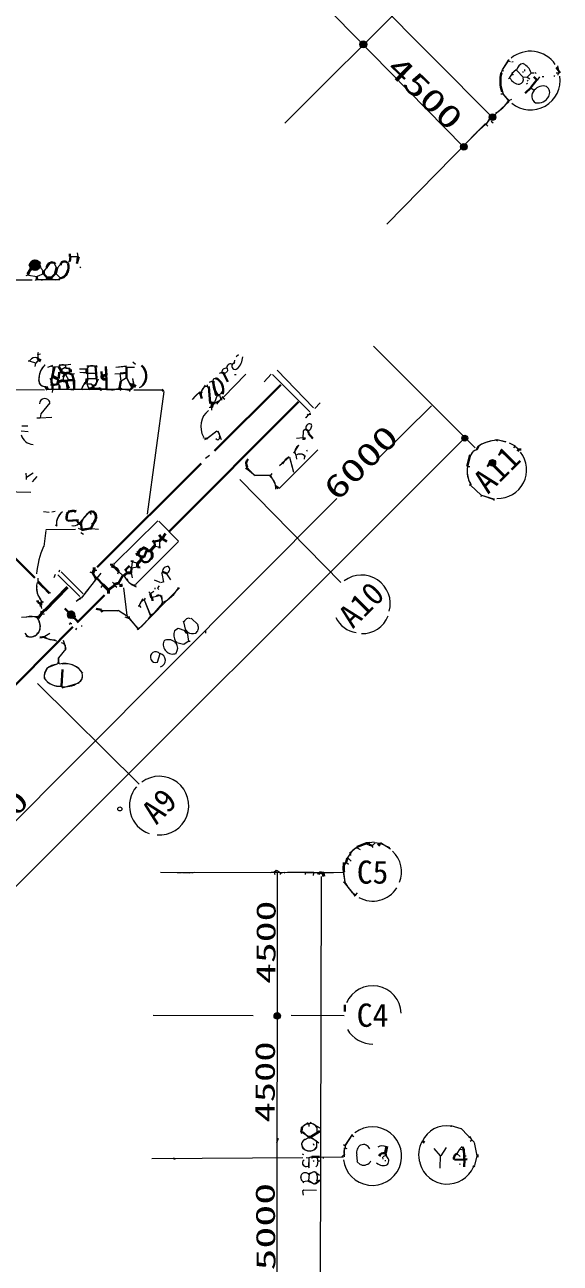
# Model space of a CAD drawing. Header units: millimetres. Extents: x -23299 to 140949, y -27274 to 87783.
# Drawn here: x 124007 to 140949, y 11169 to 50403 of the extents above; entities that cross this region are included whole.
import ezdxf
from ezdxf.enums import TextEntityAlignment as Align

# ---------------------------------------------------------------- set-up
doc = ezdxf.new("R2010")
doc.units = ezdxf.units.MM
for name, color, linetype, lineweight in [('A_MED', 9, 'CONTINUOUS', 20), ('A_THIN', 8, 'CONTINUOUS', 15), ('AXIS', 1, 'CONTINUOUS', 15), ('AXIS_SYM', 1, 'CONTINUOUS', 20), ('AXIS_TEXT', 1, 'CONTINUOUS', 13), ('CHECK', 2, 'CONTINUOUS', 35), ('DIM', 3, 'CONTINUOUS', 15), ('DIM_TEXT', 3, 'CONTINUOUS', 13), ('FRAME', 8, 'CONTINUOUS', 60), ('P_NOMARK', 6, 'CONTINUOUS', 35), ('SYM', 4, 'CONTINUOUS', 25), ('TEXT_SHAPE', 7, 'CONTINUOUS', 30)]:
    doc.layers.add(name, color=color, linetype=linetype, lineweight=lineweight)
doc.styles.add('JP', font='msgothic.ttc')

msp = doc.modelspace()

# ---------------------------------------------------------------- hatches: boundary and pattern name
at = {"layer": 'DIM'}
h = msp.add_hatch(color=7, dxfattribs=at)
h.dxf.hatch_style = 1
edge = h.paths.add_edge_path()
edge.add_arc((134718, 49783), 111, 0, 360)
h = msp.add_hatch(color=7, dxfattribs=at)
h.dxf.hatch_style = 1
edge = h.paths.add_edge_path()
edge.add_arc((138810, 47479), 104, 0, 360)
h = msp.add_hatch(color=7, dxfattribs=at)
h.dxf.hatch_style = 1
edge = h.paths.add_edge_path()
edge.add_arc((137897, 46537), 105, 0, 360)
h = msp.add_hatch(color=7, dxfattribs=at)
h.dxf.hatch_style = 1
edge = h.paths.add_edge_path()
edge.add_arc((137930, 37306), 95.8, 0, 360)
h = msp.add_hatch(color=7, dxfattribs=at)
h.dxf.hatch_style = 1
edge = h.paths.add_edge_path()
edge.add_arc((138803, 36523), 103, 0, 360)
h = msp.add_hatch(color=7, dxfattribs=at)
h.dxf.hatch_style = 1
edge = h.paths.add_edge_path()
edge.add_arc((131996, 19003), 103, 0, 360)
at = {"layer": 'TEXT_SHAPE'}
h = msp.add_hatch(color=7, dxfattribs=at)
h.dxf.hatch_style = 1
edge = h.paths.add_edge_path()
edge.add_arc((124320, 42791), 149, 0, 360)
h = msp.add_hatch(color=7, dxfattribs=at)
h.dxf.hatch_style = 1
edge = h.paths.add_edge_path()
edge.add_arc((125473, 31716), 99.6, 0, 360)

# ---------------------------------------------------------------- linework, layer by layer
at = {"layer": 'A_MED', "lineweight": 20}
for p, q in [((139304, 49285), (139111, 48973)), ((140867, 49097), (140902, 48879)), ((139345, 48707), (139311, 48689)), ((139417, 48853), (139334, 48715)), ((139560, 48971), (139422, 48854)), ((140289, 48750), (140220, 48649)), ((139134, 48212), (139335, 47980)), ((139138, 48215), (139310, 47997)), ((118903, 42311), (124239, 42327)), ((125463, 39644), (125295, 39616)), ((125464, 39643), (125295, 39620)), ((127428, 39723), (127511, 39654)), ((124735, 39556), (124899, 39617)), ((124735, 39555), (124820, 39590)), ((124822, 39596), (124923, 39561)), ((125091, 39566), (124922, 39552)), ((125294, 39624), (125091, 39624)), ((125155, 39406), (125093, 39354)), ((125288, 39549), (125158, 39472)), ((125293, 39327), (125389, 39154)), ((125294, 39522), (125434, 39522)), ((125295, 39543), (125413, 39519)), ((125430, 39436), (125394, 39369)), ((125751, 39396), (125971, 39383)), ((125752, 39397), (125979, 39381)), ((126259, 39351), (125978, 39351)), ((125988, 39351), (125987, 39198)), ((126259, 39356), (125988, 39349)), ((127021, 39348), (126852, 39330)), ((127221, 39584), (126886, 39543)), ((127224, 39572), (126886, 39548)), ((127015, 39350), (127045, 39112)), ((131002, 39333), (130292, 38610)), ((131807, 39335), (131578, 39093)), ((133025, 38141), (131844, 39323)), ((131989, 39465), (133138, 38271)), ((121191, 38845), (124630, 38843)), ((124804, 39207), (124908, 39011)), ((125061, 39033), (125110, 38963)), ((125225, 39232), (125225, 39130)), ((125357, 38856), (125561, 38840)), ((125903, 39068), (125796, 38869)), ((125969, 39028), (126105, 39028)), ((125987, 39198), (126271, 39198)), ((125987, 39198), (126275, 39198)), ((126107, 39031), (126174, 38979)), ((126326, 39175), (126233, 38951)), ((126358, 38909), (126358, 38875)), ((126596, 38867), (126409, 38854)), ((127224, 39215), (127056, 39109)), ((127225, 39216), (127365, 38953)), ((127233, 39219), (127326, 39025)), ((127412, 39198), (127454, 38997)), ((127416, 39199), (127450, 38995)), ((124888, 38840), (124869, 38755)), ((127459, 38837), (128340, 38837)), ((128411, 38786), (127884, 34894)), ((133354, 38429), (133184, 38248)), ((129644, 37323), (129786, 37282)), ((130116, 37537), (130221, 37261)), ((139332, 37163), (139519, 37064)), ((139333, 37162), (139520, 37065)), ((129856, 36762), (129722, 36658)), ((123312, 35612), (124193, 35600)), ((138456, 35504), (138855, 35366)), ((128215, 34691), (126844, 33341)), ((128869, 34044), (128247, 34679)), ((124668, 34382), (124611, 33871)), ((124671, 34408), (125611, 34428)), ((128874, 34032), (127524, 32677)), ((127784, 33859), (127549, 33687)), ((127877, 33785), (127877, 33734)), ((128115, 33885), (128267, 33866)), ((128266, 34058), (128274, 33871)), ((127400, 33394), (127379, 33207)), ((127403, 33398), (127571, 33346)), ((125751, 32286), (125049, 32982)), ((125162, 33069), (125856, 32378)), ((126060, 33067), (126162, 33033)), ((126981, 33076), (127113, 32953)), ((127215, 33072), (127233, 33038)), ((127368, 33037), (127400, 32884)), ((127571, 33216), (127385, 33192)), ((128361, 33073), (128328, 33021)), ((128339, 33021), (128391, 32750)), ((128493, 33014), (128618, 32815)), ((126254, 32871), (126203, 32752)), ((126463, 32665), (126412, 32579)), ((126784, 32743), (126851, 32675)), ((126854, 32643), (126921, 32591)), ((126975, 32713), (127042, 32645)), ((128295, 32729), (128113, 32806)), ((128376, 32741), (128297, 32727)), ((125782, 32250), (125633, 32136)), ((127130, 32563), (127238, 31693)), ((127733, 32214), (127621, 32005)), ((127781, 32184), (127975, 31699)), ((127818, 32238), (127782, 32188)), ((127783, 32185), (127985, 31701)), ((128094, 32454), (127993, 32385)), ((128037, 32266), (128307, 32334)), ((128328, 32318), (128351, 32101)), ((124512, 32015), (124532, 31914)), ((125277, 31914), (125369, 31783)), ((126429, 31850), (126954, 31844)), ((127598, 31998), (127632, 31998)), ((128369, 32083), (128029, 31684)), ((128286, 31987), (128086, 31750)), ((128350, 32098), (128297, 31980)), ((123902, 31639), (124422, 31664)), ((127229, 31689), (127588, 31276)), ((127306, 31605), (127582, 31270)), ((128089, 31747), (128004, 31707)), ((124798, 31117), (124638, 31026)), ((127581, 31265), (127563, 31232)), ((124634, 30979), (125024, 30883)), ((125218, 30903), (125303, 30642)), ((125069, 30348), (125055, 30168)), ((125095, 30175), (124704, 30024)), ((125207, 29973), (125166, 29446)), ((125714, 29542), (125184, 29385)), ((134517, 24350), (134278, 24149)), ((135067, 24506), (134915, 24483)), ((135070, 24497), (135241, 24477)), ((135247, 24475), (135549, 24335)), ((135261, 24494), (135583, 24298)), ((134086, 23554), (134136, 23250)), ((134093, 23554), (134131, 23249)), ((134109, 23230), (134463, 22794)), ((138231, 15001), (137814, 15442)), ((132026, 15121), (131974, 14973)), ((138091, 15189), (138157, 15069)), ((138228, 14994), (138314, 14568)), ((138314, 14567), (138235, 14262))]:
    msp.add_line(p, q, dxfattribs=at)
for centre, radius, start, end in [((139848, 48898), 289, 102.6715, 166.8571), ((139583, 48747), 466, 16.7787, 64.6049), ((139681, 48878), 360, 206.6526, 267.3267), ((140412, 48106), 359, 73.7962, 141.9038), ((140377, 48252), 239, 330.2154, 55.5467), ((140244, 48309), 384, 258.9108, 332.5443), ((125110, 39156), 664, 134.491, 173.457), ((125052, 39183), 601, 132.2939, 193.1775), ((126125, 39422), 180, 51.9017, 151.7311), ((127426, 39278), 428, 299.9579, 50.0789), ((124639, 39142), 196, 154.9876, 252.1778), ((124657, 39190), 247, 216.5734, 275.6004), ((126010, 38860), 194, 107.2279, 180.8289), ((126149, 39120), 140, 279.1061, 31.7919), ((139078, 35875), 1380, 95.8075, 121.3786), ((138725, 36246), 721, 175.599, 209.5099), ((126833, 32845), 2457, 155.231, 176.2999), ((127747, 33663), 311, 281.3729, 347.6783), ((126939, 33281), 118, 147.23, 271.687), ((127811, 33294), 750, 206.6216, 247.8658), ((127311, 33117), 101, 51.2038, 186.9897), ((128520, 33086), 154, 77.8502, 185.8533), ((128472, 33152), 122, 282.0259, 46.0438), ((127510, 32946), 291, 197.8903, 274.7498), ((126956, 32302), 1207, 301.0106, 330.5013), ((125001, 29750), 382, 87.9313, 187.314), ((124999, 29767), 379, 140.2593, 189.8827), ((125278, 29495), 672, 33.1994, 104.9206), ((125305, 29540), 621, 31.01, 100.9374), ((125115, 30054), 608, 215.7151, 274.7089), ((125118, 30059), 613, 215.9005, 266.484), ((125288, 30133), 702, 259.807, 303.0832), ((134617, 24002), 340, 105.048, 159.7538), ((137351, 14607), 881, 150.6586, 198.0236), ((137377, 14573), 897, 195.4662, 336.9943)]:
    msp.add_arc(centre, radius, start, end, dxfattribs=at)
at = {"layer": 'A_THIN', "lineweight": 15}
for p, q in [((139298, 49263), (139112, 48972)), ((139313, 49305), (139312, 49254)), ((139124, 48963), (139157, 48945)), ((139819, 48981), (139819, 48930)), ((139901, 48739), (139985, 48688)), ((140749, 48792), (140783, 48774)), ((140889, 48878), (140873, 48810)), ((139918, 48540), (139869, 48520)), ((139937, 48639), (139904, 48621)), ((140035, 48401), (140118, 48331)), ((139411, 48040), (139308, 47991)), ((138598, 47258), (138304, 46989)), ((138761, 47471), (138594, 47257)), ((138700, 47412), (138602, 47249)), ((138764, 47350), (138827, 47294)), ((137975, 46654), (138294, 46983)), ((125294, 39624), (125294, 39539)), ((125582, 39347), (125514, 39331)), ((125734, 39504), (125972, 39504)), ((125734, 39504), (125972, 39504)), ((126243, 39589), (125972, 39589)), ((127225, 39557), (127479, 39557)), ((127226, 39567), (127480, 39554)), ((127324, 38847), (124732, 38844)), ((124817, 38994), (124868, 38994)), ((125816, 38852), (124885, 38839)), ((125022, 39204), (125055, 39204)), ((126038, 38863), (125818, 38840)), ((125968, 39027), (126035, 38874)), ((126409, 38858), (126409, 38806)), ((127004, 38867), (126600, 38828)), ((127000, 38878), (127321, 38822)), ((127324, 38840), (127324, 38789)), ((129758, 37287), (129691, 37252)), ((129737, 37324), (129754, 37290)), ((129757, 37290), (130088, 37540)), ((129780, 37310), (130088, 37540)), ((130107, 37240), (130057, 37286)), ((130186, 37320), (130119, 37240)), ((139511, 37052), (139474, 37002)), ((139516, 37055), (139635, 36954)), ((138459, 35501), (138442, 35450)), ((138852, 35394), (138848, 35331)), ((127897, 33805), (127877, 33785)), ((127777, 33549), (127794, 33526)), ((124966, 32984), (124928, 32883)), ((125106, 33124), (125086, 33057)), ((125924, 32407), (126427, 33026)), ((126197, 33122), (126282, 33122)), ((126975, 33071), (126943, 33002)), ((127202, 33105), (127202, 33071)), ((127214, 33105), (127213, 33071)), ((124418, 32867), (124417, 32731)), ((128255, 32632), (128206, 32563)), ((124821, 32410), (124787, 32392)), ((125768, 32222), (125631, 32140)), ((125798, 32242), (126043, 32542)), ((127935, 32437), (127986, 32386)), ((128126, 32560), (128126, 32526)), ((128209, 32558), (128243, 32508)), ((124524, 31831), (124490, 31712)), ((124533, 32118), (124601, 32118)), ((126429, 31859), (126954, 31840)), ((126959, 31854), (127115, 31757)), ((126960, 31855), (127227, 31684)), ((124632, 31730), (124497, 31708)), ((125359, 31675), (125393, 31607)), ((125449, 31433), (125415, 31399)), ((125445, 31471), (125445, 31437)), ((125445, 31437), (125495, 31437)), ((125593, 31601), (125514, 31587)), ((125599, 31675), (125594, 31607)), ((127169, 31647), (127305, 31597)), ((127309, 31658), (127309, 31607)), ((125646, 31285), (125614, 31232)), ((125800, 31369), (125800, 31335)), ((125301, 30628), (125075, 30346)), ((125301, 30628), (125075, 30346)), ((125058, 30346), (125088, 30159)), ((134523, 24331), (134621, 24275)), ((134923, 24455), (134826, 24425)), ((134909, 24426), (134897, 24390)), ((134982, 24405), (135016, 24337)), ((135079, 24481), (134994, 24396)), ((134295, 24124), (134210, 24005)), ((134228, 24009), (134331, 23905)), ((134228, 24006), (134332, 23906)), ((134304, 24115), (134338, 24097)), ((128831, 23548), (128950, 23536)), ((129001, 23542), (129238, 23534)), ((129018, 23548), (129221, 23538)), ((129390, 23543), (129288, 23529)), ((131795, 23543), (131967, 23584)), ((131812, 23567), (131897, 23552)), ((131892, 23562), (131959, 23620)), ((131902, 23557), (131917, 23488)), ((131970, 23620), (132088, 23545)), ((132201, 23554), (132235, 23536)), ((132881, 23532), (133320, 23548)), ((134186, 23862), (134254, 23812)), ((133147, 23522), (133130, 23454)), ((134131, 23251), (134082, 23230)), ((134529, 22899), (134461, 22831)), ((137486, 15521), (137486, 15487)), ((138073, 15184), (138043, 15147)), ((138146, 15060), (138096, 15024))]:
    msp.add_line(p, q, dxfattribs=at)
for centre, radius, start, end in [((138364, 48597), 1128, 299.0159, 327.3932), ((125209, 39472), 161, 60.6433, 139.4235), ((126774, 39374), 533, 250.2918, 295.2636), ((129977, 37372), 201, 347.075, 52.854), ((127892, 33104), 1113, 294.264, 332.1066), ((125180, 30703), 116, 328.8252, 95.1166), ((137348, 14693), 831, 80.5538, 155.8323)]:
    msp.add_arc(centre, radius, start, end, dxfattribs=at)
at = {"layer": 'AXIS', "lineweight": 15}
for p, q in [((136144, 51208), (132236, 47284)), ((138583, 47273), (135461, 44081)), ((135036, 40216), (138256, 36998)), ((130816, 35995), (134010, 32730)), ((124409, 29538), (127627, 26348)), ((134095, 23540), (128306, 23543)), ((133151, 23542), (132321, 23542)), ((128066, 19026), (131234, 19015)), ((134109, 19007), (132436, 19014)), ((128029, 14488), (132806, 14517))]:
    msp.add_line(p, q, dxfattribs=at)
at = {"layer": 'AXIS_SYM', "lineweight": 20}
for centre, radius, start, end in [((140004, 48612), 953, 34.0013, 129.852), ((140048, 48633), 994, 160.2671, 204.6584), ((140012, 48644), 937, 230.5999, 8.1422), ((138817, 36367), 811, 137.246, 170.0798), ((138975, 36307), 911, 268.2048, 37.5533), ((138812, 36263), 810, 169.9152, 212.2225), ((134663, 32061), 909, 345.0778, 126.8728), ((134627, 32003), 868, 205.9884, 260.838), ((134683, 31994), 880, 268.4165, 338.7499), ((128264, 25664), 931, 265.6448, 126.4103), ((128247, 25661), 930, 139.6552, 250.6681), ((135058, 23572), 874, 337.4389, 47.8449), ((134968, 23575), 891, 201.3441, 234.9539), ((135017, 23547), 905, 240.6053, 327.3099), ((135015, 19051), 906, 2.8223, 156.1157), ((135043, 19079), 972, 211.6229, 268.9128), ((135008, 14562), 926, 187.1249, 126.9487)]:
    msp.add_arc(centre, radius, start, end, dxfattribs=at)
at = {"layer": 'AXIS_SYM', "lineweight": 30}
msp.add_arc((140024, 48622), 969, 164.6104, 200.5785, dxfattribs=at)
at = {"layer": 'AXIS_SYM', "lineweight": 15}
msp.add_arc((138966, 36156), 1080, 95.0262, 125.358, dxfattribs=at)
at = {"layer": 'CHECK', "lineweight": 30}
for p, q in [((128344, 38844), (128395, 38793)), ((128748, 14505), (128730, 14454))]:
    msp.add_line(p, q, dxfattribs=at)
at = {"layer": 'CHECK', "lineweight": 15}
msp.add_line((127839, 33770), (127808, 33541), dxfattribs=at)
at = {"layer": 'CHECK', "lineweight": 40}
for p, q in [((133321, 23542), (133456, 23523)), ((133322, 23538), (133301, 23488)), ((136601, 15026), (136651, 14990))]:
    msp.add_line(p, q, dxfattribs=at)
at = {"layer": 'DIM', "lineweight": 15}
for p, q in [((128263, 58113), (138791, 47472)), ((137881, 46546), (132947, 51581)), ((139429, 48845), (139463, 48811)), ((140158, 48896), (140191, 48862)), ((139335, 47974), (138826, 47507)), ((138609, 47245), (138659, 47194)), ((138198, 46919), (138215, 46902)), ((138283, 47004), (138300, 46987)), ((122836, 22222), (137922, 37307)), ((133882, 35399), (94922, -3746)), ((134100, 23551), (133455, 23531)), ((131984, 4975), (132004, 23522)), ((132084, 23539), (132083, 23488)), ((132084, 23539), (132151, 23539)), ((132880, 23538), (132880, 23487))]:
    msp.add_line(p, q, dxfattribs=at)
at = {"layer": 'DIM', "lineweight": 20}
for p, q in [((139568, 48967), (139789, 48731)), ((140029, 48873), (139908, 48738)), ((136875, 38334), (135203, 36670)), ((132058, 35707), (133279, 36932)), ((138106, 35817), (138450, 35496)), ((138114, 35821), (138449, 35496)), ((127595, 31250), (128897, 32568)), ((127632, 31998), (127683, 31947)), ((133345, 4991), (133394, 23419))]:
    msp.add_line(p, q, dxfattribs=at)
at = {"layer": 'DIM', "lineweight": 30}
for p, q in [((140026, 48414), (139842, 48241)), ((134101, 23862), (134100, 23555)), ((134132, 19351), (134131, 19147))]:
    msp.add_line(p, q, dxfattribs=at)
at = {"layer": 'DIM'}
for centre, radius in [((134718, 49783), 111), ((138810, 47479), 104), ((137897, 46537), 105), ((137930, 37306), 95.8), ((138803, 36523), 103), ((131996, 19003), 103)]:
    msp.add_circle(centre, radius, dxfattribs=at)
at = {"layer": 'DIM', "lineweight": 15}
msp.add_circle((127014, 25561), 65.2, dxfattribs=at)
at = {"layer": 'DIM', "lineweight": 20}
for centre, radius, start, end in [((139610, 48687), 176, 288.4657, 12.5705), ((140289, 48142), 242, 131.1147, 240.6375), ((138315, 36743), 190, 91.531, 169.8965), ((127853, 31967), 227, 107.0678, 171.8184), ((128237, 32220), 112, 350.5649, 138.5534), ((125601, 29771), 232, 287.4977, 20.1453), ((125620, 29767), 215, 293.3881, 22.7309)]:
    msp.add_arc(centre, radius, start, end, dxfattribs=at)
at = {"layer": 'FRAME', "lineweight": 15}
for p, q in [((139313, 49257), (139364, 49241)), ((139466, 49232), (139415, 49216)), ((139751, 48913), (139785, 48913)), ((140022, 48879), (140124, 48879)), ((140377, 48760), (140428, 48760)), ((140818, 48879), (140886, 48879)), ((139071, 48215), (139138, 48215)), ((138019, 36404), (138087, 36404)), ((138067, 35825), (138118, 35825)), ((137490, 15534), (137808, 15437))]:
    msp.add_line(p, q, dxfattribs=at)
at = {"layer": 'FRAME', "lineweight": 20}
for p, q in [((139903, 48746), (139784, 48734)), ((138939, 37264), (139227, 37195)), ((138941, 37267), (139228, 37197)), ((138455, 35501), (138841, 35382))]:
    msp.add_line(p, q, dxfattribs=at)
at = {"layer": 'FRAME', "lineweight": 30}
msp.add_line((139630, 36948), (139715, 36948), dxfattribs=at)
at = {"layer": 'FRAME', "lineweight": 40}
msp.add_line((138312, 14568), (138362, 14568), dxfattribs=at)
at = {"layer": 'P_NOMARK', "lineweight": 30}
for p, q in [((116256, 41022), (124321, 32877)), ((130015, 36910), (132111, 39000)), ((128566, 34338), (132669, 38454)), ((129584, 36507), (126299, 33225)), ((128464, 34290), (128360, 34138)), ((124430, 32744), (124792, 32394)), ((124432, 32762), (124783, 32394)), ((125667, 31472), (126525, 32334)), ((125272, 31909), (125669, 31517)), ((126262, 31905), (126430, 31866)), ((125526, 31327), (119648, 25390))]:
    msp.add_line(p, q, dxfattribs=at)
at = {"layer": 'P_NOMARK', "lineweight": 40}
for p, q in [((126198, 33207), (126197, 33122)), ((125357, 32590), (124646, 31851)), ((124630, 31870), (124425, 31607))]:
    msp.add_line(p, q, dxfattribs=at)
at = {"layer": 'SYM', "lineweight": 20}
for centre, radius, start, end in [((130214, 37679), 639, 127.8741, 210.7914), ((125055, 32581), 677, 167.0717, 221.5407), ((124867, 32537), 486, 171.2136, 222.256), ((124176, 31336), 324, 244.2828, 30.651), ((124201, 31226), 434, 59.1292, 109.9426), ((124056, 31346), 439, 330.5796, 35.0374), ((124211, 31243), 234, 210.4773, 333.7595)]:
    msp.add_arc(centre, radius, start, end, dxfattribs=at)
at = {"layer": 'SYM', "lineweight": 40}
msp.add_arc((126688, 32950), 314, 22.7101, 77.9413, dxfattribs=at)
at = {"layer": 'SYM', "lineweight": 15}
msp.add_arc((124893, 31325), 403, 231.8003, 280.6892, dxfattribs=at)
at = {"layer": 'TEXT_SHAPE', "lineweight": 30}
for p, q in [((140825, 49046), (140945, 48880)), ((140212, 48654), (140023, 48413)), ((140119, 48756), (140206, 48656)), ((124252, 42766), (124089, 42503)), ((125449, 43061), (125434, 42908)), ((125436, 43147), (125436, 43062)), ((125715, 43051), (125655, 42838)), ((125689, 43061), (125664, 42838)), ((124161, 42623), (124112, 42487)), ((124392, 42432), (124392, 42364)), ((124599, 42520), (124730, 42380)), ((124975, 42527), (124842, 42388)), ((124412, 39862), (124430, 39794)), ((124942, 39551), (124870, 39252)), ((124928, 39555), (124885, 39250)), ((125098, 39351), (125074, 39195)), ((125087, 39571), (125147, 39464)), ((125090, 39402), (125089, 39192)), ((125267, 39322), (125221, 39234)), ((125393, 39361), (125511, 39327)), ((125419, 39517), (125433, 39437)), ((125511, 39334), (125554, 39149)), ((126239, 39572), (126261, 39368)), ((126295, 39585), (126244, 39569)), ((126269, 39369), (126278, 39198)), ((126434, 39420), (126449, 39283)), ((126568, 39571), (126587, 39301)), ((126570, 39572), (126583, 39300)), ((126577, 39299), (126596, 39181)), ((127225, 39380), (127021, 39356)), ((127225, 39385), (127224, 39215)), ((127225, 39555), (127225, 39385)), ((130240, 39385), (130324, 39350)), ((130310, 39343), (130431, 39090)), ((124885, 38994), (124884, 38841)), ((125056, 39018), (124887, 38986)), ((125052, 39181), (125066, 39095)), ((125105, 38960), (125105, 38858)), ((125308, 39108), (125397, 38890)), ((125340, 39113), (125363, 38875)), ((125377, 39147), (125343, 39113)), ((125377, 39147), (125546, 39147)), ((125561, 39147), (125567, 38858)), ((125571, 39147), (125570, 38862)), ((126172, 38881), (126358, 38872)), ((126597, 39181), (126595, 38875)), ((126597, 39181), (126595, 38875)), ((127048, 39114), (127003, 38891)), ((127406, 38887), (127326, 38837)), ((127329, 39024), (127409, 38992)), ((129830, 38946), (129872, 38407)), ((129956, 39110), (130058, 38660)), ((129555, 38727), (129605, 38566)), ((130101, 38669), (130152, 38669)), ((132808, 37310), (132825, 37293)), ((132822, 37290), (132822, 37256)), ((132890, 37306), (132823, 37288)), ((132906, 37576), (132973, 37541)), ((132973, 37545), (132984, 37460)), ((132985, 37459), (133117, 37296)), ((138360, 37051), (138312, 36948)), ((138105, 36782), (138000, 36409)), ((125361, 34963), (125323, 34756)), ((125629, 35001), (125374, 34979)), ((125319, 34753), (125368, 34683)), ((125319, 34753), (125368, 34683)), ((125374, 34687), (125707, 34708)), ((125374, 34687), (125645, 34705)), ((125651, 34698), (125718, 34607)), ((125790, 34603), (125799, 34433)), ((126274, 34803), (126105, 34456)), ((126119, 34446), (125798, 34416)), ((126117, 34456), (125805, 34392)), ((128047, 34056), (128096, 34020)), ((128267, 34065), (128096, 34036)), ((128107, 34024), (128118, 33888)), ((128267, 33870), (128267, 33819)), ((127860, 33741), (127788, 33549)), ((126158, 33034), (126258, 32863)), ((127104, 32957), (126974, 32714)), ((127324, 33267), (127173, 33115)), ((127387, 33207), (127373, 33036)), ((127570, 33225), (127654, 33205)), ((128366, 33073), (128502, 33022)), ((126296, 32865), (126475, 32670)), ((127112, 32951), (126967, 32718)), ((127976, 32385), (128021, 32247)), ((128036, 32253), (128050, 32151)), ((124411, 32168), (124427, 32100)), ((124414, 32169), (124414, 32118)), ((124430, 32098), (124514, 32063)), ((124536, 32117), (124520, 32066)), ((126424, 31860), (126458, 31792)), ((124646, 31012), (124478, 30991)), ((125205, 29973), (125172, 29450)), ((134824, 24479), (134520, 24362)), ((134826, 24473), (134520, 24355)), ((134917, 24425), (134985, 24407)), ((134206, 24000), (134179, 23863)), ((132788, 15489), (132756, 15312)), ((133345, 15350), (133025, 15153)), ((133094, 14535), (133331, 14535)), ((135421, 14672), (135435, 14586)), ((137862, 14860), (137895, 14775)), ((137900, 14773), (137908, 14568)), ((137905, 14568), (137905, 14449)), ((137600, 14450), (137905, 14448)), ((137922, 14449), (137908, 14227)), ((138006, 14469), (137921, 14454)), ((138239, 14259), (138193, 14225)), ((133340, 13795), (133194, 13681))]:
    msp.add_line(p, q, dxfattribs=at)
at = {"layer": 'TEXT_SHAPE', "lineweight": 20}
for p, q in [((125664, 43180), (125685, 43062)), ((124836, 42898), (124608, 42593)), ((124956, 42847), (124854, 42892)), ((125006, 42699), (124951, 42840)), ((125208, 42896), (125035, 42691)), ((125378, 42864), (125213, 42914)), ((125445, 43062), (125682, 43062)), ((124225, 42632), (124174, 42616)), ((124596, 42517), (124394, 42427)), ((124512, 42687), (124596, 42602)), ((124990, 42522), (125123, 42384)), ((124392, 42330), (125116, 42330)), ((124172, 39746), (124346, 39690)), ((124348, 39692), (124326, 39573)), ((124438, 39788), (124354, 39685)), ((124431, 40016), (124413, 39948)), ((124415, 39947), (124415, 39862)), ((130613, 39675), (130564, 39655)), ((130647, 39776), (130629, 39708)), ((130419, 39432), (130329, 39345)), ((130408, 39524), (130426, 39438)), ((129710, 38985), (129569, 38750)), ((129781, 38993), (129780, 38942)), ((129788, 38945), (129852, 38808)), ((129964, 39113), (129981, 39181)), ((129983, 39185), (130085, 39215)), ((130091, 39212), (130289, 38947)), ((129590, 38738), (129599, 38567)), ((130096, 38671), (130007, 38434)), ((130211, 38517), (130023, 38417)), ((130277, 38628), (130076, 38382)), ((130242, 38615), (130335, 38546)), ((124519, 38075), (124493, 37955)), ((124801, 38430), (124517, 38077)), ((133052, 38114), (132893, 37954)), ((124389, 37953), (124490, 37946)), ((124491, 37954), (124863, 37970)), ((132965, 38036), (132895, 37952)), ((132805, 37312), (132602, 37295)), ((132811, 37529), (132804, 37307)), ((132903, 37589), (132813, 37538)), ((132667, 37087), (132505, 36829)), ((132378, 36706), (132506, 36229)), ((132588, 36780), (132603, 36644)), ((124040, 36203), (124050, 36066)), ((124268, 36195), (124064, 36059)), ((131033, 36393), (130987, 36322)), ((131014, 36358), (131299, 36121)), ((131964, 35782), (131790, 36128)), ((124055, 36067), (124052, 35999)), ((124388, 36092), (124238, 35919)), ((126039, 34972), (125751, 34631)), ((125000, 34555), (124966, 34537)), ((126118, 34447), (126339, 34423)), ((126118, 34441), (126339, 34424)), ((129149, 31146), (129185, 30877)), ((129033, 30774), (128814, 30827)), ((129175, 30865), (129036, 30768)), ((132972, 15621), (132790, 15493)), ((132798, 15310), (133003, 15176)), ((132816, 15329), (132998, 15145)), ((132997, 15590), (132997, 15505)), ((133025, 15636), (133343, 15456)), ((133253, 15471), (133243, 15283)), ((132822, 15065), (132771, 14980)), ((133003, 15150), (132827, 15060)), ((133033, 15185), (133309, 14981)), ((133243, 15039), (133039, 15152)), ((133236, 15278), (133042, 15173)), ((133250, 14841), (133244, 15029)), ((134365, 15248), (134136, 14898)), ((133092, 14541), (132990, 14507)), ((134112, 14824), (134110, 14535)), ((134146, 14892), (134146, 14824)), ((134508, 14603), (134521, 14398)), ((136949, 14799), (137146, 14573)), ((137156, 14585), (137136, 14177)), ((137342, 14833), (137177, 14574)), ((137772, 14798), (137678, 14640)), ((137849, 14864), (137779, 14799)), ((132974, 14229), (133008, 14195)), ((132995, 14501), (132984, 14228)), ((132992, 14505), (132991, 14229)), ((134517, 14393), (134630, 14286)), ((132991, 13779), (132821, 13746)), ((133189, 13676), (132977, 13753)), ((133005, 13991), (132984, 13787)), ((133179, 14079), (133335, 13956))]:
    msp.add_line(p, q, dxfattribs=at)
at = {"layer": 'TEXT_SHAPE', "lineweight": 15}
for p, q in [((124136, 42805), (124152, 42754)), ((124466, 42911), (124500, 42843)), ((124494, 42772), (124513, 42688)), ((125423, 42913), (125389, 42879)), ((124122, 42483), (124038, 42445)), ((124119, 42469), (124392, 42430)), ((124173, 42704), (124173, 42619)), ((125748, 42736), (125781, 42718)), ((124385, 42369), (124336, 42299)), ((124109, 39760), (124177, 39760)), ((124499, 39966), (124415, 39946)), ((130623, 39710), (130611, 39674)), ((130641, 39701), (130619, 39670)), ((130767, 39946), (130699, 39878)), ((130238, 39389), (130153, 39354)), ((130646, 39325), (130697, 39325)), ((129963, 39122), (129844, 39071)), ((129549, 38778), (129304, 38534)), ((130163, 38673), (130212, 38537)), ((130202, 38533), (130253, 38533)), ((129844, 38291), (129912, 38275)), ((129913, 38278), (129913, 38193)), ((132942, 38072), (132959, 38038)), ((123914, 37701), (124100, 37701)), ((133063, 38053), (132962, 38036)), ((123896, 37534), (124117, 37522)), ((132924, 36934), (132942, 36900)), ((132151, 36499), (132068, 36428)), ((132138, 36513), (132369, 36717)), ((132378, 36706), (132473, 36352)), ((132857, 36745), (132843, 36643)), ((132854, 36746), (132888, 36746)), ((131035, 36384), (131261, 36132)), ((131276, 36143), (131767, 36126)), ((131310, 36139), (131767, 36134)), ((131821, 36182), (131769, 36115)), ((124596, 34988), (124783, 34965)), ((124968, 34981), (124866, 34967)), ((126054, 34961), (126104, 34893)), ((125000, 34550), (125033, 34532)), ((125691, 34457), (125790, 34416)), ((125779, 34313), (125864, 34263)), ((129016, 31520), (129034, 31487)), ((129025, 31485), (129092, 31217)), ((129269, 31604), (129493, 31398)), ((128862, 31277), (128743, 31204)), ((129083, 31208), (128868, 31280)), ((129720, 31215), (129723, 31130)), ((129169, 30875), (129236, 30875)), ((128205, 30215), (128287, 30483)), ((132792, 15303), (132742, 15282)), ((133128, 14960), (133148, 14910)), ((134094, 14925), (134143, 14888)), ((134353, 15225), (134142, 14895)), ((134368, 15250), (134368, 15216)), ((134370, 15219), (134419, 15183)), ((132789, 14635), (132822, 14618)), ((132908, 14522), (132993, 14507)), ((133094, 14535), (133094, 14484)), ((134089, 14524), (133331, 14517)), ((133447, 14532), (133464, 14515)), ((133450, 14518), (133450, 14484)), ((134043, 14528), (133467, 14516)), ((134107, 14601), (134044, 14544)), ((134144, 14820), (134195, 14804)), ((135325, 14533), (135332, 14465)), ((135432, 14586), (135335, 14536)), ((137685, 14636), (137788, 14553)), ((137786, 14780), (137887, 14762)), ((137905, 14568), (137973, 14568)), ((133162, 14414), (133129, 14396)), ((133258, 14260), (133213, 14226)), ((133281, 14416), (133256, 14263)), ((133280, 14416), (133382, 14416)), ((135414, 14432), (135414, 14398)), ((137786, 14311), (137753, 14293)), ((132822, 13751), (132804, 13717)), ((133153, 13676), (132989, 13786)), ((132997, 14013), (133175, 14079)), ((133007, 13991), (133157, 14080)), ((133161, 14078), (133211, 14061)), ((133270, 13758), (133169, 13671)), ((132833, 13483), (132793, 13449)), ((132793, 13445), (132819, 13327)), ((133242, 13476), (132835, 13481))]:
    msp.add_line(p, q, dxfattribs=at)
at = {"layer": 'TEXT_SHAPE', "lineweight": 40}
for p, q in [((124596, 42602), (124596, 42517)), ((124731, 42381), (124849, 42381)), ((125017, 42705), (124981, 42518)), ((124433, 39798), (124516, 39761)), ((124889, 39255), (125020, 39195)), ((125158, 39471), (125158, 39402)), ((125158, 39402), (125279, 39359)), ((125394, 39372), (125276, 39356)), ((125276, 39351), (125276, 39317)), ((125429, 39436), (125497, 39436)), ((125968, 39384), (125986, 39350)), ((125972, 39504), (125971, 39385)), ((126581, 39299), (126445, 39279)), ((124682, 38938), (124725, 38843)), ((125021, 39196), (125054, 39179)), ((125068, 39097), (125051, 39029)), ((125224, 39134), (125071, 39101)), ((125224, 39122), (125343, 39110)), ((125981, 39199), (125947, 39046)), ((126172, 38890), (126037, 38871)), ((126172, 38977), (126172, 38892)), ((126359, 38876), (126408, 38856)), ((127001, 38890), (127067, 38837)), ((127410, 38993), (127406, 38891)), ((127409, 38993), (127443, 38993)), ((127441, 38990), (127525, 38939)), ((129915, 38412), (129881, 38395)), ((129914, 38414), (129947, 38414)), ((129954, 38413), (129920, 38276)), ((130016, 38427), (129948, 38411)), ((138940, 37253), (138922, 37220)), ((139636, 36945), (139602, 36893)), ((132033, 35725), (131949, 35771)), ((125713, 34603), (125780, 34603)), ((128264, 34242), (128332, 34140)), ((128340, 34140), (128270, 34056)), ((127810, 33853), (127810, 33819)), ((127810, 33820), (127877, 33784)), ((128113, 33889), (127974, 33739)), ((128344, 34128), (128499, 34030)), ((127401, 33428), (127401, 33394)), ((127588, 33634), (127521, 33616)), ((127685, 33450), (127573, 33341)), ((127583, 33624), (127688, 33544)), ((127690, 33547), (127689, 33445)), ((127690, 33547), (127775, 33547)), ((127877, 33734), (127979, 33734)), ((126198, 33122), (126162, 33037)), ((126754, 33326), (126754, 33275)), ((127232, 33035), (127132, 32947)), ((127230, 33037), (127366, 33037)), ((127570, 33343), (127570, 33224)), ((126264, 32867), (126298, 32867)), ((126473, 32670), (126646, 32503)), ((126856, 32645), (126657, 32502)), ((126974, 32716), (126856, 32680)), ((126856, 32679), (126856, 32645)), ((127042, 32645), (127042, 32594)), ((127094, 32658), (127043, 32642)), ((126660, 32509), (126660, 32390)), ((124482, 32016), (124515, 32016)), ((124516, 32067), (124515, 32016)), ((124500, 31708), (124426, 31610)), ((129083, 31212), (129150, 31144)), ((128761, 30856), (128810, 30820)), ((134916, 24478), (134831, 24463)), ((135241, 24455), (135191, 24402)), ((133452, 23521), (133465, 23418)), ((134450, 22839), (134467, 22805)), ((132995, 15165), (133046, 15165)), ((135459, 14873), (135422, 14670))]:
    msp.add_line(p, q, dxfattribs=at)
at = {"layer": 'TEXT_SHAPE'}
for centre, radius in [((124320, 42791), 149), ((125473, 31716), 99.6)]:
    msp.add_circle(centre, radius, dxfattribs=at)
at = {"layer": 'TEXT_SHAPE', "lineweight": 30}
for centre, radius, start, end in [((124867, 42708), 165, 48.1339, 186.4386), ((125027, 42716), 365, 285.5485, 22.0758), ((125257, 42790), 117, 44.5485, 180.4411), ((124952, 42735), 438, 307.3333, 11.685), ((125075, 39129), 228, 147.5635, 213.1803), ((127412, 39278), 439, 318.0078, 48.7624), ((130664, 39068), 689, 176.3966, 215.2988), ((129894, 38845), 393, 338.5318, 68.073), ((131243, 36496), 228, 138.7833, 207.7765), ((125514, 34819), 188, 56.5681, 198.3934), ((126119, 34843), 142, 346.4557, 119.1583), ((126002, 34792), 258, 299.142, 50.4264), ((127836, 33525), 152, 208.4527, 343.902), ((134346, 23672), 257, 130.2267, 205.2952), ((135363, 14507), 154, 72.1815, 161.6326), ((137724, 14505), 138, 106.3512, 202.1575)]:
    msp.add_arc(centre, radius, start, end, dxfattribs=at)
at = {"layer": 'TEXT_SHAPE', "lineweight": 20}
for centre, radius, start, end in [((124558, 42656), 332, 240.2798, 302.101), ((130659, 39589), 104, 144.6354, 312.5135), ((130275, 39942), 634, 316.5222, 354.2759), ((130364, 39394), 126, 77.2554, 184.3758), ((129780, 38766), 178, 89.7889, 188.5129), ((130045, 38896), 244, 295.1874, 10.84), ((124640, 38389), 171, 15.2355, 177.0955), ((130580, 38714), 736, 172.8485, 204.192), ((133018, 37645), 117, 68.3442, 210.9305), ((132940, 37695), 147, 283.3256, 26.4047), ((124285, 37510), 402, 194.2089, 267.3912), ((132775, 36873), 220, 116.409, 205.8041), ((132714, 36565), 237, 52.2659, 121.3682), ((132752, 36678), 126, 8.1771, 119.4147), ((124474, 36142), 85.5, 217.0415, 217.0415), ((125506, 34579), 501, 128.2304, 186.896), ((125473, 34598), 465, 126.3901, 185.5457), ((126406, 34423), 642, 123.2903, 163.9392), ((128686, 30767), 299, 158.5259, 292.0897), ((128555, 30615), 308, 49.6016, 118.7853), ((128563, 30657), 282, 325.9257, 33.7415), ((132959, 15394), 186, 78.9861, 209.2563), ((133056, 15373), 220, 26.8199, 105.1406), ((133019, 14982), 260, 180.9837, 328.4535), ((132949, 14924), 183, 102.5913, 219.3932), ((134839, 14657), 334, 128.0871, 189.0453), ((134726, 14726), 204, 17.7941, 115.2211), ((133016, 15035), 306, 227.4829, 320.2233), ((133155, 14425), 127, 355.8449, 118.8793), ((135323, 14583), 301, 66.5221, 119.2718), ((135346, 14414), 179, 319.1008, 63.392), ((132900, 14345), 110, 137.2417, 254.3976), ((132911, 14348), 117, 124.7421, 298.1176), ((134730, 14542), 266, 249.1503, 330.7238), ((135343, 14552), 289, 225.6454, 298.3109), ((132884, 13886), 149, 40.2062, 244.3717), ((132881, 13893), 144, 72.5915, 214.9102)]:
    msp.add_arc(centre, radius, start, end, dxfattribs=at)
at = {"layer": 'TEXT_SHAPE', "lineweight": 15}
for centre, radius, start, end in [((124984, 42517), 198, 225.3119, 314.9284), ((124338, 39675), 191, 67.665, 151.9676), ((130526, 39526), 133, 74.1721, 182.3777), ((129636, 38408), 337, 97.3857, 159.2165), ((132571, 36303), 452, 115.3717, 155.5008), ((131487, 35725), 463, 355.738, 54.3776), ((125563, 34738), 205, 250.7679, 317.8754), ((129190, 31456), 143, 63.713, 168.3464), ((129079, 31069), 360, 158.7069, 213.6429), ((129318, 31411), 297, 237.9238, 287.5286), ((129325, 31292), 180, 296.832, 30.6395), ((128150, 30370), 171, 39.8358, 288.3307), ((128237, 30271), 220, 286.8564, 76.955), ((134294, 14703), 195, 140.892, 207.9), ((132980, 13887), 291, 337.1139, 36.5556)]:
    msp.add_arc(centre, radius, start, end, dxfattribs=at)
at = {"layer": 'TEXT_SHAPE', "lineweight": 40}
for centre, radius, start, end in [((126535, 39265), 93.1, 168.6534, 306.45), ((127791, 33622), 196, 84.7266, 177.1528), ((127876, 33595), 167, 315.5671, 53.6351)]:
    msp.add_arc(centre, radius, start, end, dxfattribs=at)

# ---------------------------------------------------------------- texts
at = {"layer": 'AXIS_TEXT', "style": 'JP'}
for s, height, p in [('A11', 755.3, (138941, 36320)), ('A10', 731.4, (134654, 32033)), ('A9', 748.9, (128260, 25658))]:
    msp.add_text(s, height=height, rotation=45, dxfattribs=at).set_placement(p, align=Align.MIDDLE_CENTER)
for s, height, p in [('C5', 732, (135013, 23560)), ('C4', 737.6, (135012, 19027))]:
    msp.add_text(s, height=height, dxfattribs=at).set_placement(p, align=Align.MIDDLE_CENTER)
at = {"layer": 'DIM_TEXT', "style": 'JP'}
for s, height, rotation, width, p in [('4500', 714.7, -43.9907, 1.457839, (135408, 48974)), ('6000', 728.6, 45.0013, 1.424585, (133898, 35282)), ('8000', 643.9, 45.0013, 1.519537, (122310, 23876)), ('4500', 609.8, 89.7461, 1.590824, (131933, 20016)), ('4500', 626.8, 89.7461, 1.507097, (131913, 15625)), ('5000', 609.9, 90.6101, 1.674335, (131941, 10941))]:
    msp.add_text(s, height=height, rotation=rotation, dxfattribs=dict(at, width=width)).set_placement(p)

doc.saveas('drawing.dxf')
